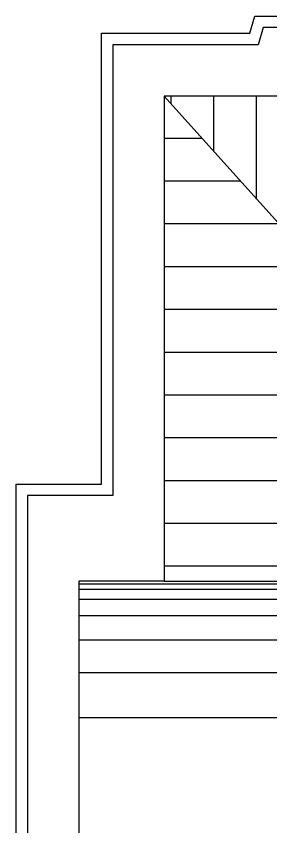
# Model space of a CAD drawing. Extents: x 225694 to 1397201, y -46174 to 794826.
# Drawn here: x 684889 to 687125, y 310465 to 317568 of the extents above; entities that cross this region are included whole.
import ezdxf

# ---------------------------------------------------------------- set-up
doc = ezdxf.new("R2010")
doc.units = 0
doc.header["$LTSCALE"] = 0.5
doc.header["$MEASUREMENT"] = 0
doc.layers.add('KJ', color=8, linetype='Continuous')
doc.layers.add('屋顶', color=135, linetype='Continuous')

# ---------------------------------------------------------------- blocks, each defined once
blk = doc.blocks.new('5w')
at = {"layer": 'KJ'}
h = blk.add_hatch(dxfattribs=at)
h.set_pattern_fill('LINE', color=256, scale=3000, angle=90, style=0)
h.set_pattern_definition([(90, (0, 0), (-375, 2.296136913416957e-14), [])])
h.paths.add_polyline_path([(921276.7310445609, 305103.3581077785), (921276.7310445609, 307823.180920042), (919996.7310445602, 307823.180920042), (918716.7310445595, 307823.1809200419), (918716.7310445595, 305103.3581077786, -0.4196210860549514), (913476.73104456, 305103.3581077786), (913476.7310445597, 307523.1809200419), (909376.7310445602, 307523.1809200419), (913306.7981586546, 303153.1809200418), (916096.7310445603, 303153.1809200418), (916096.7310445603, 302753.1809200419), (919996.7310445602, 302753.1809200419), (923896.7310445599, 302753.1809200419), (923896.7310445601, 303153.1809200418), (926686.6639304659, 303153.1809200418), (930616.7310445603, 307523.1809200419), (926516.7310445604, 307523.1809200419), (926516.7310445604, 305103.3581077786, -0.4196210860549514)])
h.paths.add_polyline_path([(913285.4050777098, 299653.1809200419), (912016.7310445608, 298513.5779423748), (912016.7310445609, 295263.1809200419), (912376.7310445607, 295263.1809200419), (912376.7310445604, 297603.003732305, -0.5201282768982385), (915616.731044561, 297603.0037323053), (915616.731044561, 295263.1809200421), (915916.731044561, 295263.1809200421), (915916.7310445609, 298403.180920042), (915676.7310445609, 298403.180920042), (915676.731044561, 299203.180920042), (916476.7310445609, 299203.180920042), (919996.7310445602, 299203.1809200419), (923516.7310445595, 299203.180920042), (924316.7310445595, 299203.180920042), (924316.7310445595, 298403.180920042), (924076.7310445595, 298403.180920042), (924076.7310445597, 295263.1809200421), (924376.7310445596, 295263.1809200421), (924376.7310445596, 297603.0037323058, -0.5201282768981731), (927616.73104456, 297603.003732305), (927616.7310445601, 295263.1809200419), (927976.7310445597, 295263.1809200419), (927976.7310445596, 298513.5779423749), (926708.0570114108, 299653.1809200419), (923896.7310445601, 299653.1809200419), (923896.73104456, 300053.180920042), (919996.7310445602, 300053.1809200419), (916096.7310445604, 300053.1809200419), (916096.7310445604, 299653.1809200419)])
h.paths.add_polyline_path([(910696.7310445603, 296574.6161701588), (909376.7310445604, 295263.180920042), (912016.7310445608, 295263.1809200419)])
h.paths.add_polyline_path([(930616.7310445602, 295263.180920042), (929296.7310445602, 296574.6161701588), (927976.7310445599, 295263.180920042)])
h = blk.add_hatch(dxfattribs=at)
h.set_pattern_fill('LINE', color=256, scale=3000, angle=180, style=0)
h.set_pattern_definition([(180, (0, 0), (-4.592273826833915e-14, -375), [])])
h.paths.add_polyline_path([(911013.3261904441, 299419.2536342934), (912016.7310445607, 298513.5779423746), (913296.7310445603, 299663.3546173125), (913296.7310445604, 303164.3749498928), (909376.7310445601, 307523.1809200419), (909376.7310445601, 303273.1809200422), (911026.7310445706, 303273.1809200422, -0.4030618954241377)])
h.paths.add_polyline_path([(912016.7310445606, 298513.5779423749), (910997.8960466856, 299433.1809200419), (910696.7310445602, 299433.1809200419), (910696.7310445604, 296574.616170159), (912016.7310445609, 295263.1809200417)])
h.paths.add_polyline_path([(910696.73104456, 299433.180920042), (909376.7310445603, 299433.180920042), (909376.7310445604, 295263.180920042), (910696.7310445602, 296574.6161701587)])
for p, q in [((911065.8080995367, 303245.3313594917), (908626.7310445602, 303245.3313594917)), ((911093.507791478, 303200.791029695), (908626.7310445602, 303200.791029695)), ((911169.5065873367, 303111.7058035015), (908626.7310445602, 303111.7058035015)), ((911278.5219218668, 302969.1708115717), (908626.7310445602, 302969.1708115717)), ((911417.0081754315, 302755.3694653274), (908626.7310445602, 302755.3694653274)), ((911562.2884537709, 302470.3017647681), (908626.7310445602, 302470.3017647681)), ((911701.145579811, 302075.7338542296), (908626.7310445602, 302075.7338542296))]:
    blk.add_line(p, q, dxfattribs=at)
at = {"layer": '屋顶'}
for p, q in [((910127.3279794711, 308073.1809200419), (910172.3279794711, 308223.1809200419)), ((910172.3279794711, 308223.1809200419), (911821.1341096493, 308223.1809200419)), ((908826.7310445602, 308073.1809200419), (910127.3279794711, 308073.1809200419)), ((908826.7310445602, 304123.1809200422), (908826.7310445602, 308073.1809200419)), ((910246.7310445602, 308123.1809200419), (910201.7310445602, 307973.1809200419)), ((911746.7310445602, 308123.1809200419), (910246.7310445602, 308123.1809200419)), ((908926.7310445602, 307973.1809200419), (908926.7310445602, 304023.1809200422)), ((910201.7310445602, 307973.1809200419), (908926.7310445602, 307973.1809200419)), ((910201.7310445602, 307973.1809200419), (908926.7310445602, 307973.1809200419)), ((909376.7310445602, 307523.1809200419), (909376.7310445602, 303273.1809200422)), ((913476.7310445597, 307523.1809200419), (909376.7310445602, 307523.1809200419)), ((909376.7310445602, 307523.1809200419), (913396.7310445604, 303053.180920042)), ((908076.7310445604, 304123.1809200422), (908826.7310445602, 304123.1809200422)), ((908076.7310445602, 298883.180920042), (908076.7310445604, 304123.1809200422)), ((908926.7310445602, 304023.1809200422), (908176.7310445604, 304023.1809200422)), ((908176.7310445604, 304023.1809200422), (908176.7310445602, 298983.180920042)), ((909376.7310445602, 303273.1809200422), (908626.7310445604, 303273.1809200422)), ((908626.7310445604, 303273.1809200422), (908626.7310445602, 299433.180920042)), ((909376.7310445602, 303273.1809200422), (911026.731044559, 303273.1809200422)), ((909376.7310445602, 303273.1809200422), (911026.731044559, 303273.1809200422))]:
    blk.add_line(p, q, dxfattribs=at)

msp = doc.modelspace()

# ---------------------------------------------------------------- block references
at = {"layer": 'KJ', "color": 7}
msp.add_blockref('5w', (-223187.5230593104, 9344.603039800364), dxfattribs=at)

doc.saveas('drawing.dxf')
